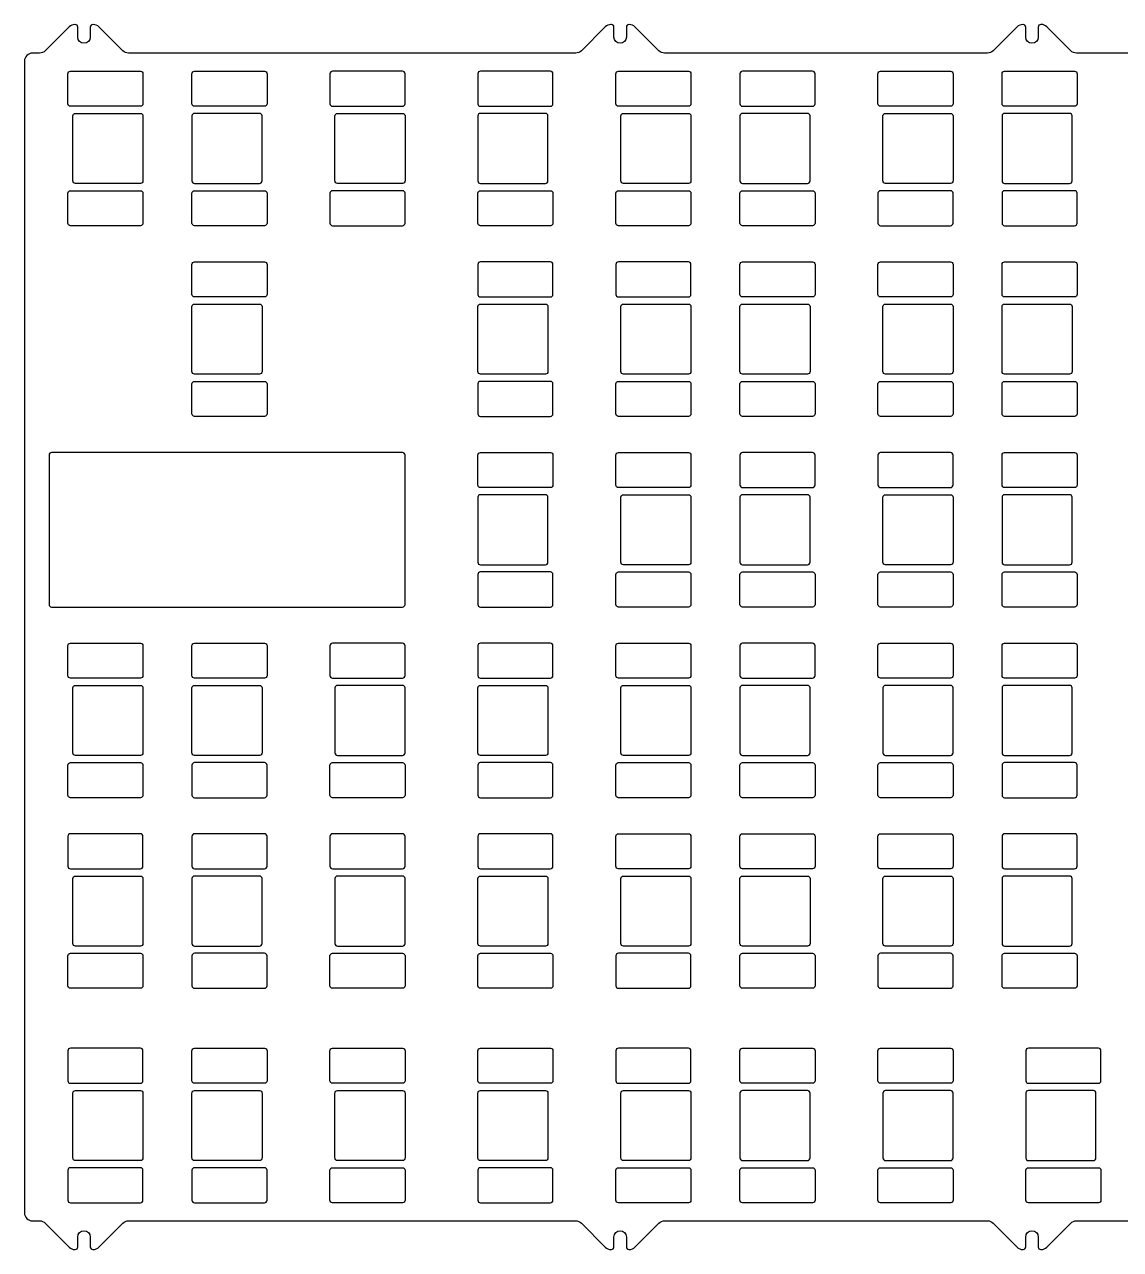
# Model space of a CAD drawing. Header units: millimetres. Extents: x -452 to 0, y -239 to 6.
# Drawn here: x -452.4 to -233.4, y -239.1 to 5.7 of the extents above; entities that cross this region are included whole.
import ezdxf

# ---------------------------------------------------------------- set-up
doc = ezdxf.new("R2010")
doc.units = ezdxf.units.MM
doc.layers.get('0').update_dxf_attribs({"linetype": 'CONTINUOUS'})

msp = doc.modelspace()

# ---------------------------------------------------------------- linework, layer by layer
msp.add_lwpolyline([(-228.95, 0), (-242.17, 0, -0.198912), (-243.31, 0.47), (-248.09, 5.26, 0.198912), (-249.23, 5.72), (-249.31, 5.72, 0.414214), (-249.81, 5.22), (-249.81, 3.22, -1), (-252.31, 3.22), (-252.31, 5.22, 0.414214), (-252.81, 5.72), (-252.9, 5.72, 0.198912), (-254.03, 5.26), (-258.82, 0.47, -0.198912), (-259.95, 0), (-324.49, 0, -0.198912), (-325.62, 0.47), (-330.41, 5.26, 0.198912), (-331.54, 5.72), (-331.62, 5.72, 0.414214), (-332.12, 5.22), (-332.12, 3.22, -1), (-334.63, 3.22), (-334.63, 5.22, 0.414214), (-335.12, 5.72), (-335.21, 5.72, 0.198912), (-336.34, 5.26), (-341.13, 0.47, -0.198912), (-342.26, 0), (-431.64, 0, -0.198912), (-432.77, 0.47), (-437.56, 5.26, 0.198912), (-438.69, 5.72), (-438.78, 5.72, 0.414214), (-439.28, 5.22), (-439.28, 3.22, -1), (-441.78, 3.22), (-441.78, 5.22, 0.414214), (-442.28, 5.72), (-442.37, 5.72, 0.198912), (-443.5, 5.26), (-448.29, 0.47, -0.198912), (-449.42, 0), (-450.84, 0, 0.414214), (-452.44, -1.6), (-452.44, -231.76, 0.414214), (-450.84, -233.36), (-449.42, -233.36, -0.198912), (-448.29, -233.83), (-443.5, -238.62, 0.198912), (-442.37, -239.09), (-442.28, -239.09, 0.414214), (-441.78, -238.59), (-441.78, -236.59, -1), (-439.28, -236.59), (-439.28, -238.59, 0.414214), (-438.78, -239.09), (-438.69, -239.09, 0.198912), (-437.56, -238.62), (-432.77, -233.83, -0.198912), (-431.64, -233.36), (-342.26, -233.36, -0.198912), (-341.13, -233.83), (-336.34, -238.62, 0.198912), (-335.21, -239.09), (-335.12, -239.09, 0.414214), (-334.63, -238.59), (-334.63, -236.59, -1), (-332.12, -236.59), (-332.12, -238.59, 0.414214), (-331.62, -239.09), (-331.54, -239.09, 0.198912), (-330.41, -238.62), (-325.62, -233.83, -0.198912), (-324.49, -233.36), (-259.95, -233.36, -0.198912), (-258.82, -233.83), (-254.03, -238.62, 0.198912), (-252.9, -239.09), (-252.81, -239.09, 0.414214), (-252.31, -238.59), (-252.31, -236.59, -1), (-249.81, -236.59), (-249.81, -238.59, 0.414214), (-249.31, -239.09), (-249.23, -239.09, 0.198912), (-248.09, -238.62), (-243.31, -233.83, -0.198912), (-242.17, -233.36), (-228.95, -233.36, -0.198912)], format="xyb")
for points in [[(-443.77, -10.11), (-443.77, -4.11, -0.414214), (-443.27, -3.61), (-429.27, -3.61, -0.414214), (-428.77, -4.11), (-428.77, -10.11, -0.414214), (-429.27, -10.61), (-443.27, -10.61, -0.414214)], [(-403.96, -4.11), (-403.96, -10.11, -0.414214), (-404.46, -10.61), (-418.46, -10.61, -0.414214), (-418.96, -10.11), (-418.96, -4.11, -0.414214), (-418.46, -3.61), (-404.46, -3.61, -0.414214)], [(-376.38, -4.11, 0.414214), (-376.88, -3.61), (-390.88, -3.61, 0.414214), (-391.38, -4.11), (-391.38, -10.11, 0.414214), (-390.88, -10.61), (-376.88, -10.61, 0.414214), (-376.38, -10.11)], [(-361.31, -3.61, 0.414214), (-361.81, -4.11), (-361.81, -10.11, 0.414214), (-361.31, -10.61), (-347.31, -10.61, 0.414214), (-346.81, -10.11), (-346.81, -4.11, 0.414214), (-347.31, -3.61)], [(-333.73, -3.61), (-319.73, -3.61, -0.414214), (-319.23, -4.11), (-319.23, -10.11, -0.414214), (-319.73, -10.61), (-333.73, -10.61, -0.414214), (-334.23, -10.11), (-334.23, -4.11, -0.414214)], [(-294.92, -10.61, 0.414214), (-294.42, -10.11), (-294.42, -4.11, 0.414214), (-294.92, -3.61), (-308.92, -3.61, 0.414214), (-309.42, -4.11), (-309.42, -10.11, 0.414214), (-308.92, -10.61)], [(-266.84, -4.11), (-266.84, -10.11, -0.414214), (-267.34, -10.61), (-281.34, -10.61, -0.414214), (-281.84, -10.11), (-281.84, -4.11, -0.414214), (-281.34, -3.61), (-267.34, -3.61, -0.414214)], [(-242.53, -10.61), (-256.53, -10.61, -0.414214), (-257.03, -10.11), (-257.03, -4.11, -0.414214), (-256.53, -3.61), (-242.53, -3.61, -0.414214), (-242.03, -4.11), (-242.03, -10.11, -0.414214)], [(-442.77, -25.55), (-442.77, -12.55, -0.414214), (-442.27, -12.05), (-429.27, -12.05, -0.414214), (-428.77, -12.55), (-428.77, -25.55, -0.414214), (-429.27, -26.05), (-442.27, -26.05, -0.414214)], [(-418.46, -12.05, 0.414214), (-418.96, -12.55), (-418.96, -25.55, 0.414214), (-418.46, -26.05), (-405.46, -26.05, 0.414214), (-404.96, -25.55), (-404.96, -12.55, 0.414214), (-405.46, -12.05)], [(-389.88, -12.05), (-376.88, -12.05, -0.414214), (-376.38, -12.55), (-376.38, -25.55, -0.414214), (-376.88, -26.05), (-389.88, -26.05, -0.414214), (-390.38, -25.55), (-390.38, -12.55, -0.414214)], [(-361.81, -25.55, 0.414214), (-361.31, -26.05), (-348.31, -26.05, 0.414214), (-347.81, -25.55), (-347.81, -12.55, 0.414214), (-348.31, -12.05), (-361.31, -12.05, 0.414214), (-361.81, -12.55)], [(-319.23, -12.55), (-319.23, -25.55, -0.414214), (-319.73, -26.05), (-332.73, -26.05, -0.414214), (-333.23, -25.55), (-333.23, -12.55, -0.414214), (-332.73, -12.05), (-319.73, -12.05, -0.414214)], [(-295.92, -26.05, 0.414214), (-295.42, -25.55), (-295.42, -12.55, 0.414214), (-295.92, -12.05), (-308.92, -12.05, 0.414214), (-309.42, -12.55), (-309.42, -25.55, 0.414214), (-308.92, -26.05)], [(-266.84, -12.55), (-266.84, -25.55, -0.414214), (-267.34, -26.05), (-280.34, -26.05, -0.414214), (-280.84, -25.55), (-280.84, -12.55, -0.414214), (-280.34, -12.05), (-267.34, -12.05, -0.414214)], [(-243.03, -12.55, 0.414214), (-243.53, -12.05), (-256.53, -12.05, 0.414214), (-257.03, -12.55), (-257.03, -25.55, 0.414214), (-256.53, -26.05), (-243.53, -26.05, 0.414214), (-243.03, -25.55)], [(-428.77, -27.99), (-428.77, -33.99, -0.414214), (-429.27, -34.49), (-443.27, -34.49, -0.414214), (-443.77, -33.99), (-443.77, -27.99, -0.414214), (-443.27, -27.49), (-429.27, -27.49, -0.414214)], [(-404.46, -34.49), (-418.46, -34.49, -0.414214), (-418.96, -33.99), (-418.96, -27.99, -0.414214), (-418.46, -27.49), (-404.46, -27.49, -0.414214), (-403.96, -27.99), (-403.96, -33.99, -0.414214)], [(-376.88, -34.49, 0.414214), (-376.38, -33.99), (-376.38, -27.99, 0.414214), (-376.88, -27.49), (-390.88, -27.49, 0.414214), (-391.38, -27.99), (-391.38, -33.99, 0.414214), (-390.88, -34.49)], [(-361.81, -33.99), (-361.81, -27.99, -0.414214), (-361.31, -27.49), (-347.31, -27.49, -0.414214), (-346.81, -27.99), (-346.81, -33.99, -0.414214), (-347.31, -34.49), (-361.31, -34.49, -0.414214)], [(-333.73, -27.49), (-319.73, -27.49, -0.414214), (-319.23, -27.99), (-319.23, -33.99, -0.414214), (-319.73, -34.49), (-333.73, -34.49, -0.414214), (-334.23, -33.99), (-334.23, -27.99, -0.414214)], [(-308.92, -27.49), (-294.92, -27.49, -0.414214), (-294.42, -27.99), (-294.42, -33.99, -0.414214), (-294.92, -34.49), (-308.92, -34.49, -0.414214), (-309.42, -33.99), (-309.42, -27.99, -0.414214)], [(-281.34, -27.49, 0.414214), (-281.84, -27.99), (-281.84, -33.99, 0.414214), (-281.34, -34.49), (-267.34, -34.49, 0.414214), (-266.84, -33.99), (-266.84, -27.99, 0.414214), (-267.34, -27.49)], [(-257.03, -33.99, 0.414214), (-256.53, -34.49), (-242.53, -34.49, 0.414214), (-242.03, -33.99), (-242.03, -27.99, 0.414214), (-242.53, -27.49), (-256.53, -27.49, 0.414214), (-257.03, -27.99)], [(-418.96, -48.21), (-418.96, -42.21, -0.414214), (-418.46, -41.71), (-404.46, -41.71, -0.414214), (-403.96, -42.21), (-403.96, -48.21, -0.414214), (-404.46, -48.71), (-418.46, -48.71, -0.414214)], [(-361.81, -48.21, 0.414214), (-361.31, -48.71), (-347.31, -48.71, 0.414214), (-346.81, -48.21), (-346.81, -42.21, 0.414214), (-347.31, -41.71), (-361.31, -41.71, 0.414214), (-361.81, -42.21)], [(-319.73, -48.71, 0.414214), (-319.23, -48.21), (-319.23, -42.21, 0.414214), (-319.73, -41.71), (-333.73, -41.71, 0.414214), (-334.23, -42.21), (-334.23, -48.21, 0.414214), (-333.73, -48.71)], [(-294.92, -48.71), (-308.92, -48.71, -0.414214), (-309.42, -48.21), (-309.42, -42.21, -0.414214), (-308.92, -41.71), (-294.92, -41.71, -0.414214), (-294.42, -42.21), (-294.42, -48.21, -0.414214)], [(-266.84, -42.21), (-266.84, -48.21, -0.414214), (-267.34, -48.71), (-281.34, -48.71, -0.414214), (-281.84, -48.21), (-281.84, -42.21, -0.414214), (-281.34, -41.71), (-267.34, -41.71, -0.414214)], [(-256.53, -41.71), (-242.53, -41.71, -0.414214), (-242.03, -42.21), (-242.03, -48.21, -0.414214), (-242.53, -48.71), (-256.53, -48.71, -0.414214), (-257.03, -48.21), (-257.03, -42.21, -0.414214)], [(-404.96, -50.65), (-404.96, -63.65, -0.414214), (-405.46, -64.15), (-418.46, -64.15, -0.414214), (-418.96, -63.65), (-418.96, -50.65, -0.414214), (-418.46, -50.15), (-405.46, -50.15, -0.414214)], [(-361.31, -50.15), (-348.31, -50.15, -0.414214), (-347.81, -50.65), (-347.81, -63.65, -0.414214), (-348.31, -64.15), (-361.31, -64.15, -0.414214), (-361.81, -63.65), (-361.81, -50.65, -0.414214)], [(-333.23, -63.65), (-333.23, -50.65, -0.414214), (-332.73, -50.15), (-319.73, -50.15, -0.414214), (-319.23, -50.65), (-319.23, -63.65, -0.414214), (-319.73, -64.15), (-332.73, -64.15, -0.414214)], [(-295.92, -64.15), (-308.92, -64.15, -0.414214), (-309.42, -63.65), (-309.42, -50.65, -0.414214), (-308.92, -50.15), (-295.92, -50.15, -0.414214), (-295.42, -50.65), (-295.42, -63.65, -0.414214)], [(-280.34, -50.15), (-267.34, -50.15, -0.414214), (-266.84, -50.65), (-266.84, -63.65, -0.414214), (-267.34, -64.15), (-280.34, -64.15, -0.414214), (-280.84, -63.65), (-280.84, -50.65, -0.414214)], [(-243.03, -50.65), (-243.03, -63.65, -0.414214), (-243.53, -64.15), (-256.53, -64.15, -0.414214), (-257.03, -63.65), (-257.03, -50.65, -0.414214), (-256.53, -50.15), (-243.53, -50.15, -0.414214)], [(-404.46, -72.59), (-418.46, -72.59, -0.414214), (-418.96, -72.09), (-418.96, -66.09, -0.414214), (-418.46, -65.59), (-404.46, -65.59, -0.414214), (-403.96, -66.09), (-403.96, -72.09, -0.414214)], [(-347.31, -72.59, 0.414214), (-346.81, -72.09), (-346.81, -66.09, 0.414214), (-347.31, -65.59), (-361.31, -65.59, 0.414214), (-361.81, -66.09), (-361.81, -72.09, 0.414214), (-361.31, -72.59)], [(-333.73, -65.59), (-319.73, -65.59, -0.414214), (-319.23, -66.09), (-319.23, -72.09, -0.414214), (-319.73, -72.59), (-333.73, -72.59, -0.414214), (-334.23, -72.09), (-334.23, -66.09, -0.414214)], [(-294.42, -66.09), (-294.42, -72.09, -0.414214), (-294.92, -72.59), (-308.92, -72.59, -0.414214), (-309.42, -72.09), (-309.42, -66.09, -0.414214), (-308.92, -65.59), (-294.92, -65.59, -0.414214)], [(-266.84, -66.09), (-266.84, -72.09, -0.414214), (-267.34, -72.59), (-281.34, -72.59, -0.414214), (-281.84, -72.09), (-281.84, -66.09, -0.414214), (-281.34, -65.59), (-267.34, -65.59, -0.414214)], [(-242.03, -66.09), (-242.03, -72.09, -0.414214), (-242.53, -72.59), (-256.53, -72.59, -0.414214), (-257.03, -72.09), (-257.03, -66.09, -0.414214), (-256.53, -65.59), (-242.53, -65.59, -0.414214)], [(-447.53, -110.19, 0.414214), (-447.03, -110.69), (-376.88, -110.69, 0.414214), (-376.38, -110.19), (-376.38, -80.31, 0.414214), (-376.88, -79.81), (-447.03, -79.81, 0.414214), (-447.53, -80.31)], [(-347.31, -86.81), (-361.31, -86.81, -0.414214), (-361.81, -86.31), (-361.81, -80.31, -0.414214), (-361.31, -79.81), (-347.31, -79.81, -0.414214), (-346.81, -80.31), (-346.81, -86.31, -0.414214)], [(-333.73, -79.81), (-319.73, -79.81, -0.414214), (-319.23, -80.31), (-319.23, -86.31, -0.414214), (-319.73, -86.81), (-333.73, -86.81, -0.414214), (-334.23, -86.31), (-334.23, -80.31, -0.414214)], [(-308.92, -79.81, 0.414214), (-309.42, -80.31), (-309.42, -86.31, 0.414214), (-308.92, -86.81), (-294.92, -86.81, 0.414214), (-294.42, -86.31), (-294.42, -80.31, 0.414214), (-294.92, -79.81)], [(-281.84, -86.31, 0.414214), (-281.34, -86.81), (-267.34, -86.81, 0.414214), (-266.84, -86.31), (-266.84, -80.31, 0.414214), (-267.34, -79.81), (-281.34, -79.81, 0.414214), (-281.84, -80.31)], [(-242.53, -86.81), (-256.53, -86.81, -0.414214), (-257.03, -86.31), (-257.03, -80.31, -0.414214), (-256.53, -79.81), (-242.53, -79.81, -0.414214), (-242.03, -80.31), (-242.03, -86.31, -0.414214)], [(-361.31, -88.25, 0.414214), (-361.81, -88.75), (-361.81, -101.75, 0.414214), (-361.31, -102.25), (-348.31, -102.25, 0.414214), (-347.81, -101.75), (-347.81, -88.75, 0.414214), (-348.31, -88.25)], [(-319.73, -102.25), (-332.73, -102.25, -0.414214), (-333.23, -101.75), (-333.23, -88.75, -0.414214), (-332.73, -88.25), (-319.73, -88.25, -0.414214), (-319.23, -88.75), (-319.23, -101.75, -0.414214)], [(-308.92, -88.25, 0.414214), (-309.42, -88.75), (-309.42, -101.75, 0.414214), (-308.92, -102.25), (-295.92, -102.25, 0.414214), (-295.42, -101.75), (-295.42, -88.75, 0.414214), (-295.92, -88.25)], [(-266.84, -88.75), (-266.84, -101.75, -0.414214), (-267.34, -102.25), (-280.34, -102.25, -0.414214), (-280.84, -101.75), (-280.84, -88.75, -0.414214), (-280.34, -88.25), (-267.34, -88.25, -0.414214)], [(-243.03, -88.75, 0.414214), (-243.53, -88.25), (-256.53, -88.25, 0.414214), (-257.03, -88.75), (-257.03, -101.75, 0.414214), (-256.53, -102.25), (-243.53, -102.25, 0.414214), (-243.03, -101.75)], [(-347.31, -110.69, 0.414214), (-346.81, -110.19), (-346.81, -104.19, 0.414214), (-347.31, -103.69), (-361.31, -103.69, 0.414214), (-361.81, -104.19), (-361.81, -110.19, 0.414214), (-361.31, -110.69)], [(-319.23, -104.19), (-319.23, -110.19, -0.414214), (-319.73, -110.69), (-333.73, -110.69, -0.414214), (-334.23, -110.19), (-334.23, -104.19, -0.414214), (-333.73, -103.69), (-319.73, -103.69, -0.414214)], [(-309.42, -110.19), (-309.42, -104.19, -0.414214), (-308.92, -103.69), (-294.92, -103.69, -0.414214), (-294.42, -104.19), (-294.42, -110.19, -0.414214), (-294.92, -110.69), (-308.92, -110.69, -0.414214)], [(-266.84, -104.19), (-266.84, -110.19, -0.414214), (-267.34, -110.69), (-281.34, -110.69, -0.414214), (-281.84, -110.19), (-281.84, -104.19, -0.414214), (-281.34, -103.69), (-267.34, -103.69, -0.414214)], [(-242.53, -110.69), (-256.53, -110.69, -0.414214), (-257.03, -110.19), (-257.03, -104.19, -0.414214), (-256.53, -103.69), (-242.53, -103.69, -0.414214), (-242.03, -104.19), (-242.03, -110.19, -0.414214)], [(-443.27, -117.91), (-429.27, -117.91, -0.414214), (-428.77, -118.41), (-428.77, -124.41, -0.414214), (-429.27, -124.91), (-443.27, -124.91, -0.414214), (-443.77, -124.41), (-443.77, -118.41, -0.414214)], [(-404.46, -124.91), (-418.46, -124.91, -0.414214), (-418.96, -124.41), (-418.96, -118.41, -0.414214), (-418.46, -117.91), (-404.46, -117.91, -0.414214), (-403.96, -118.41), (-403.96, -124.41, -0.414214)], [(-390.88, -117.91, 0.414214), (-391.38, -118.41), (-391.38, -124.41, 0.414214), (-390.88, -124.91), (-376.88, -124.91, 0.414214), (-376.38, -124.41), (-376.38, -118.41, 0.414214), (-376.88, -117.91)], [(-361.31, -117.91, 0.414214), (-361.81, -118.41), (-361.81, -124.41, 0.414214), (-361.31, -124.91), (-347.31, -124.91, 0.414214), (-346.81, -124.41), (-346.81, -118.41, 0.414214), (-347.31, -117.91)], [(-333.73, -117.91), (-319.73, -117.91, -0.414214), (-319.23, -118.41), (-319.23, -124.41, -0.414214), (-319.73, -124.91), (-333.73, -124.91, -0.414214), (-334.23, -124.41), (-334.23, -118.41, -0.414214)], [(-309.42, -124.41, 0.414214), (-308.92, -124.91), (-294.92, -124.91, 0.414214), (-294.42, -124.41), (-294.42, -118.41, 0.414214), (-294.92, -117.91), (-308.92, -117.91, 0.414214), (-309.42, -118.41)], [(-281.34, -117.91), (-267.34, -117.91, -0.414214), (-266.84, -118.41), (-266.84, -124.41, -0.414214), (-267.34, -124.91), (-281.34, -124.91, -0.414214), (-281.84, -124.41), (-281.84, -118.41, -0.414214)], [(-242.53, -124.91), (-256.53, -124.91, -0.414214), (-257.03, -124.41), (-257.03, -118.41, -0.414214), (-256.53, -117.91), (-242.53, -117.91, -0.414214), (-242.03, -118.41), (-242.03, -124.41, -0.414214)], [(-428.77, -126.85), (-428.77, -139.85, -0.414214), (-429.27, -140.35), (-442.27, -140.35, -0.414214), (-442.77, -139.85), (-442.77, -126.85, -0.414214), (-442.27, -126.35), (-429.27, -126.35, -0.414214)], [(-404.96, -126.85), (-404.96, -139.85, -0.414214), (-405.46, -140.35), (-418.46, -140.35, -0.414214), (-418.96, -139.85), (-418.96, -126.85, -0.414214), (-418.46, -126.35), (-405.46, -126.35, -0.414214)], [(-376.88, -140.35, 0.414214), (-376.38, -139.85), (-376.38, -126.85, 0.414214), (-376.88, -126.35), (-389.88, -126.35, 0.414214), (-390.38, -126.85), (-390.38, -139.85, 0.414214), (-389.88, -140.35)], [(-361.81, -139.85), (-361.81, -126.85, -0.414214), (-361.31, -126.35), (-348.31, -126.35, -0.414214), (-347.81, -126.85), (-347.81, -139.85, -0.414214), (-348.31, -140.35), (-361.31, -140.35, -0.414214)], [(-332.73, -126.35), (-319.73, -126.35, -0.414214), (-319.23, -126.85), (-319.23, -139.85, -0.414214), (-319.73, -140.35), (-332.73, -140.35, -0.414214), (-333.23, -139.85), (-333.23, -126.85, -0.414214)], [(-309.42, -139.85, 0.414214), (-308.92, -140.35), (-295.92, -140.35, 0.414214), (-295.42, -139.85), (-295.42, -126.85, 0.414214), (-295.92, -126.35), (-308.92, -126.35, 0.414214), (-309.42, -126.85)], [(-267.34, -140.35, 0.414214), (-266.84, -139.85), (-266.84, -126.85, 0.414214), (-267.34, -126.35), (-280.34, -126.35, 0.414214), (-280.84, -126.85), (-280.84, -139.85, 0.414214), (-280.34, -140.35)], [(-243.03, -126.85, 0.414214), (-243.53, -126.35), (-256.53, -126.35, 0.414214), (-257.03, -126.85), (-257.03, -139.85, 0.414214), (-256.53, -140.35), (-243.53, -140.35, 0.414214), (-243.03, -139.85)], [(-428.77, -142.29), (-428.77, -148.29, -0.414214), (-429.27, -148.79), (-443.27, -148.79, -0.414214), (-443.77, -148.29), (-443.77, -142.29, -0.414214), (-443.27, -141.79), (-429.27, -141.79, -0.414214)], [(-404.46, -148.79, 0.414214), (-403.96, -148.29), (-403.96, -142.29, 0.414214), (-404.46, -141.79), (-418.46, -141.79, 0.414214), (-418.96, -142.29), (-418.96, -148.29, 0.414214), (-418.46, -148.79)], [(-376.88, -148.79), (-390.88, -148.79, -0.414214), (-391.38, -148.29), (-391.38, -142.29, -0.414214), (-390.88, -141.79), (-376.88, -141.79, -0.414214), (-376.38, -142.29), (-376.38, -148.29, -0.414214)], [(-346.81, -142.29, 0.414214), (-347.31, -141.79), (-361.31, -141.79, 0.414214), (-361.81, -142.29), (-361.81, -148.29, 0.414214), (-361.31, -148.79), (-347.31, -148.79, 0.414214), (-346.81, -148.29)], [(-334.23, -148.29), (-334.23, -142.29, -0.414214), (-333.73, -141.79), (-319.73, -141.79, -0.414214), (-319.23, -142.29), (-319.23, -148.29, -0.414214), (-319.73, -148.79), (-333.73, -148.79, -0.414214)], [(-294.42, -142.29), (-294.42, -148.29, -0.414214), (-294.92, -148.79), (-308.92, -148.79, -0.414214), (-309.42, -148.29), (-309.42, -142.29, -0.414214), (-308.92, -141.79), (-294.92, -141.79, -0.414214)], [(-266.84, -142.29), (-266.84, -148.29, -0.414214), (-267.34, -148.79), (-281.34, -148.79, -0.414214), (-281.84, -148.29), (-281.84, -142.29, -0.414214), (-281.34, -141.79), (-267.34, -141.79, -0.414214)], [(-242.03, -142.29, 0.414214), (-242.53, -141.79), (-256.53, -141.79, 0.414214), (-257.03, -142.29), (-257.03, -148.29, 0.414214), (-256.53, -148.79), (-242.53, -148.79, 0.414214), (-242.03, -148.29)], [(-428.77, -156.51, 0.414214), (-429.27, -156.01), (-443.27, -156.01, 0.414214), (-443.77, -156.51), (-443.77, -162.51, 0.414214), (-443.27, -163.01), (-429.27, -163.01, 0.414214), (-428.77, -162.51)], [(-403.96, -156.51, 0.414214), (-404.46, -156.01), (-418.46, -156.01, 0.414214), (-418.96, -156.51), (-418.96, -162.51, 0.414214), (-418.46, -163.01), (-404.46, -163.01, 0.414214), (-403.96, -162.51)], [(-376.38, -156.51, 0.414214), (-376.88, -156.01), (-390.88, -156.01, 0.414214), (-391.38, -156.51), (-391.38, -162.51, 0.414214), (-390.88, -163.01), (-376.88, -163.01, 0.414214), (-376.38, -162.51)], [(-361.81, -162.51, 0.414214), (-361.31, -163.01), (-347.31, -163.01, 0.414214), (-346.81, -162.51), (-346.81, -156.51, 0.414214), (-347.31, -156.01), (-361.31, -156.01, 0.414214), (-361.81, -156.51)], [(-319.23, -156.51), (-319.23, -162.51, -0.414214), (-319.73, -163.01), (-333.73, -163.01, -0.414214), (-334.23, -162.51), (-334.23, -156.51, -0.414214), (-333.73, -156.01), (-319.73, -156.01, -0.414214)], [(-294.92, -163.01), (-308.92, -163.01, -0.414214), (-309.42, -162.51), (-309.42, -156.51, -0.414214), (-308.92, -156.01), (-294.92, -156.01, -0.414214), (-294.42, -156.51), (-294.42, -162.51, -0.414214)], [(-281.84, -162.51), (-281.84, -156.51, -0.414214), (-281.34, -156.01), (-267.34, -156.01, -0.414214), (-266.84, -156.51), (-266.84, -162.51, -0.414214), (-267.34, -163.01), (-281.34, -163.01, -0.414214)], [(-256.53, -156.01, 0.414214), (-257.03, -156.51), (-257.03, -162.51, 0.414214), (-256.53, -163.01), (-242.53, -163.01, 0.414214), (-242.03, -162.51), (-242.03, -156.51, 0.414214), (-242.53, -156.01)], [(-428.77, -164.95), (-428.77, -177.95, -0.414214), (-429.27, -178.45), (-442.27, -178.45, -0.414214), (-442.77, -177.95), (-442.77, -164.95, -0.414214), (-442.27, -164.45), (-429.27, -164.45, -0.414214)], [(-418.46, -164.45, 0.414214), (-418.96, -164.95), (-418.96, -177.95, 0.414214), (-418.46, -178.45), (-405.46, -178.45, 0.414214), (-404.96, -177.95), (-404.96, -164.95, 0.414214), (-405.46, -164.45)], [(-376.88, -178.45, 0.414214), (-376.38, -177.95), (-376.38, -164.95, 0.414214), (-376.88, -164.45), (-389.88, -164.45, 0.414214), (-390.38, -164.95), (-390.38, -177.95, 0.414214), (-389.88, -178.45)], [(-361.31, -164.45), (-348.31, -164.45, -0.414214), (-347.81, -164.95), (-347.81, -177.95, -0.414214), (-348.31, -178.45), (-361.31, -178.45, -0.414214), (-361.81, -177.95), (-361.81, -164.95, -0.414214)], [(-332.73, -164.45), (-319.73, -164.45, -0.414214), (-319.23, -164.95), (-319.23, -177.95, -0.414214), (-319.73, -178.45), (-332.73, -178.45, -0.414214), (-333.23, -177.95), (-333.23, -164.95, -0.414214)], [(-295.92, -178.45), (-308.92, -178.45, -0.414214), (-309.42, -177.95), (-309.42, -164.95, -0.414214), (-308.92, -164.45), (-295.92, -164.45, -0.414214), (-295.42, -164.95), (-295.42, -177.95, -0.414214)], [(-266.84, -164.95), (-266.84, -177.95, -0.414214), (-267.34, -178.45), (-280.34, -178.45, -0.414214), (-280.84, -177.95), (-280.84, -164.95, -0.414214), (-280.34, -164.45), (-267.34, -164.45, -0.414214)], [(-256.53, -164.45, 0.414214), (-257.03, -164.95), (-257.03, -177.95, 0.414214), (-256.53, -178.45), (-243.53, -178.45, 0.414214), (-243.03, -177.95), (-243.03, -164.95, 0.414214), (-243.53, -164.45)], [(-443.27, -179.89), (-429.27, -179.89, -0.414214), (-428.77, -180.39), (-428.77, -186.39, -0.414214), (-429.27, -186.89), (-443.27, -186.89, -0.414214), (-443.77, -186.39), (-443.77, -180.39, -0.414214)], [(-404.46, -186.89, 0.414214), (-403.96, -186.39), (-403.96, -180.39, 0.414214), (-404.46, -179.89), (-418.46, -179.89, 0.414214), (-418.96, -180.39), (-418.96, -186.39, 0.414214), (-418.46, -186.89)], [(-376.88, -186.89), (-390.88, -186.89, -0.414214), (-391.38, -186.39), (-391.38, -180.39, -0.414214), (-390.88, -179.89), (-376.88, -179.89, -0.414214), (-376.38, -180.39), (-376.38, -186.39, -0.414214)], [(-361.31, -179.89), (-347.31, -179.89, -0.414214), (-346.81, -180.39), (-346.81, -186.39, -0.414214), (-347.31, -186.89), (-361.31, -186.89, -0.414214), (-361.81, -186.39), (-361.81, -180.39, -0.414214)], [(-319.73, -186.89, 0.414214), (-319.23, -186.39), (-319.23, -180.39, 0.414214), (-319.73, -179.89), (-333.73, -179.89, 0.414214), (-334.23, -180.39), (-334.23, -186.39, 0.414214), (-333.73, -186.89)], [(-308.92, -179.89), (-294.92, -179.89, -0.414214), (-294.42, -180.39), (-294.42, -186.39, -0.414214), (-294.92, -186.89), (-308.92, -186.89, -0.414214), (-309.42, -186.39), (-309.42, -180.39, -0.414214)], [(-266.84, -180.39, 0.414214), (-267.34, -179.89), (-281.34, -179.89, 0.414214), (-281.84, -180.39), (-281.84, -186.39, 0.414214), (-281.34, -186.89), (-267.34, -186.89, 0.414214), (-266.84, -186.39)], [(-242.53, -186.89), (-256.53, -186.89, -0.414214), (-257.03, -186.39), (-257.03, -180.39, -0.414214), (-256.53, -179.89), (-242.53, -179.89, -0.414214), (-242.03, -180.39), (-242.03, -186.39, -0.414214)], [(-429.27, -205.87, 0.414214), (-428.77, -205.37), (-428.77, -199.37, 0.414214), (-429.27, -198.87), (-443.27, -198.87, 0.414214), (-443.77, -199.37), (-443.77, -205.37, 0.414214), (-443.27, -205.87)], [(-418.46, -198.87), (-404.46, -198.87, -0.414214), (-403.96, -199.37), (-403.96, -205.37, -0.414214), (-404.46, -205.87), (-418.46, -205.87, -0.414214), (-418.96, -205.37), (-418.96, -199.37, -0.414214)], [(-390.88, -198.87), (-376.88, -198.87, -0.414214), (-376.38, -199.37), (-376.38, -205.37, -0.414214), (-376.88, -205.87), (-390.88, -205.87, -0.414214), (-391.38, -205.37), (-391.38, -199.37, -0.414214)], [(-361.81, -205.37), (-361.81, -199.37, -0.414214), (-361.31, -198.87), (-347.31, -198.87, -0.414214), (-346.81, -199.37), (-346.81, -205.37, -0.414214), (-347.31, -205.87), (-361.31, -205.87, -0.414214)], [(-334.23, -205.37, 0.414214), (-333.73, -205.87), (-319.73, -205.87, 0.414214), (-319.23, -205.37), (-319.23, -199.37, 0.414214), (-319.73, -198.87), (-333.73, -198.87, 0.414214), (-334.23, -199.37)], [(-294.42, -199.37), (-294.42, -205.37, -0.414214), (-294.92, -205.87), (-308.92, -205.87, -0.414214), (-309.42, -205.37), (-309.42, -199.37, -0.414214), (-308.92, -198.87), (-294.92, -198.87, -0.414214)], [(-281.34, -198.87), (-267.34, -198.87, -0.414214), (-266.84, -199.37), (-266.84, -205.37, -0.414214), (-267.34, -205.87), (-281.34, -205.87, -0.414214), (-281.84, -205.37), (-281.84, -199.37, -0.414214)], [(-252.27, -205.37, 0.414214), (-251.77, -205.87), (-237.77, -205.87, 0.414214), (-237.27, -205.37), (-237.27, -199.37, 0.414214), (-237.77, -198.87), (-251.77, -198.87, 0.414214), (-252.27, -199.37)], [(-429.27, -221.31), (-442.27, -221.31, -0.414214), (-442.77, -220.81), (-442.77, -207.81, -0.414214), (-442.27, -207.31), (-429.27, -207.31, -0.414214), (-428.77, -207.81), (-428.77, -220.81, -0.414214)], [(-418.96, -220.81), (-418.96, -207.81, -0.414214), (-418.46, -207.31), (-405.46, -207.31, -0.414214), (-404.96, -207.81), (-404.96, -220.81, -0.414214), (-405.46, -221.31), (-418.46, -221.31, -0.414214)], [(-390.38, -220.81), (-390.38, -207.81, -0.414214), (-389.88, -207.31), (-376.88, -207.31, -0.414214), (-376.38, -207.81), (-376.38, -220.81, -0.414214), (-376.88, -221.31), (-389.88, -221.31, -0.414214)], [(-361.31, -207.31), (-348.31, -207.31, -0.414214), (-347.81, -207.81), (-347.81, -220.81, -0.414214), (-348.31, -221.31), (-361.31, -221.31, -0.414214), (-361.81, -220.81), (-361.81, -207.81, -0.414214)], [(-319.23, -207.81), (-319.23, -220.81, -0.414214), (-319.73, -221.31), (-332.73, -221.31, -0.414214), (-333.23, -220.81), (-333.23, -207.81, -0.414214), (-332.73, -207.31), (-319.73, -207.31, -0.414214)], [(-295.92, -221.31, 0.414214), (-295.42, -220.81), (-295.42, -207.81, 0.414214), (-295.92, -207.31), (-308.92, -207.31, 0.414214), (-309.42, -207.81), (-309.42, -220.81, 0.414214), (-308.92, -221.31)], [(-266.84, -207.81, 0.414214), (-267.34, -207.31), (-280.34, -207.31, 0.414214), (-280.84, -207.81), (-280.84, -220.81, 0.414214), (-280.34, -221.31), (-267.34, -221.31, 0.414214), (-266.84, -220.81)], [(-238.77, -221.31, 0.414214), (-238.27, -220.81), (-238.27, -207.81, 0.414214), (-238.77, -207.31), (-251.77, -207.31, 0.414214), (-252.27, -207.81), (-252.27, -220.81, 0.414214), (-251.77, -221.31)], [(-428.77, -223.25, 0.414214), (-429.27, -222.75), (-443.27, -222.75, 0.414214), (-443.77, -223.25), (-443.77, -229.25, 0.414214), (-443.27, -229.75), (-429.27, -229.75, 0.414214), (-428.77, -229.25)], [(-418.96, -229.25, 0.414214), (-418.46, -229.75), (-404.46, -229.75, 0.414214), (-403.96, -229.25), (-403.96, -223.25, 0.414214), (-404.46, -222.75), (-418.46, -222.75, 0.414214), (-418.96, -223.25)], [(-376.88, -229.75), (-390.88, -229.75, -0.414214), (-391.38, -229.25), (-391.38, -223.25, -0.414214), (-390.88, -222.75), (-376.88, -222.75, -0.414214), (-376.38, -223.25), (-376.38, -229.25, -0.414214)], [(-361.81, -229.25, 0.414214), (-361.31, -229.75), (-347.31, -229.75, 0.414214), (-346.81, -229.25), (-346.81, -223.25, 0.414214), (-347.31, -222.75), (-361.31, -222.75, 0.414214), (-361.81, -223.25)], [(-334.23, -229.25), (-334.23, -223.25, -0.414214), (-333.73, -222.75), (-319.73, -222.75, -0.414214), (-319.23, -223.25), (-319.23, -229.25, -0.414214), (-319.73, -229.75), (-333.73, -229.75, -0.414214)], [(-294.92, -229.75), (-308.92, -229.75, -0.414214), (-309.42, -229.25), (-309.42, -223.25, -0.414214), (-308.92, -222.75), (-294.92, -222.75, -0.414214), (-294.42, -223.25), (-294.42, -229.25, -0.414214)], [(-266.84, -223.25), (-266.84, -229.25, -0.414214), (-267.34, -229.75), (-281.34, -229.75, -0.414214), (-281.84, -229.25), (-281.84, -223.25, -0.414214), (-281.34, -222.75), (-267.34, -222.75, -0.414214)], [(-252.27, -229.25), (-252.27, -223.25, -0.414214), (-251.77, -222.75), (-237.77, -222.75, -0.414214), (-237.27, -223.25), (-237.27, -229.25, -0.414214), (-237.77, -229.75), (-251.77, -229.75, -0.414214)]]:
    msp.add_lwpolyline(points, format="xyb", close=True)

doc.saveas('drawing.dxf')
